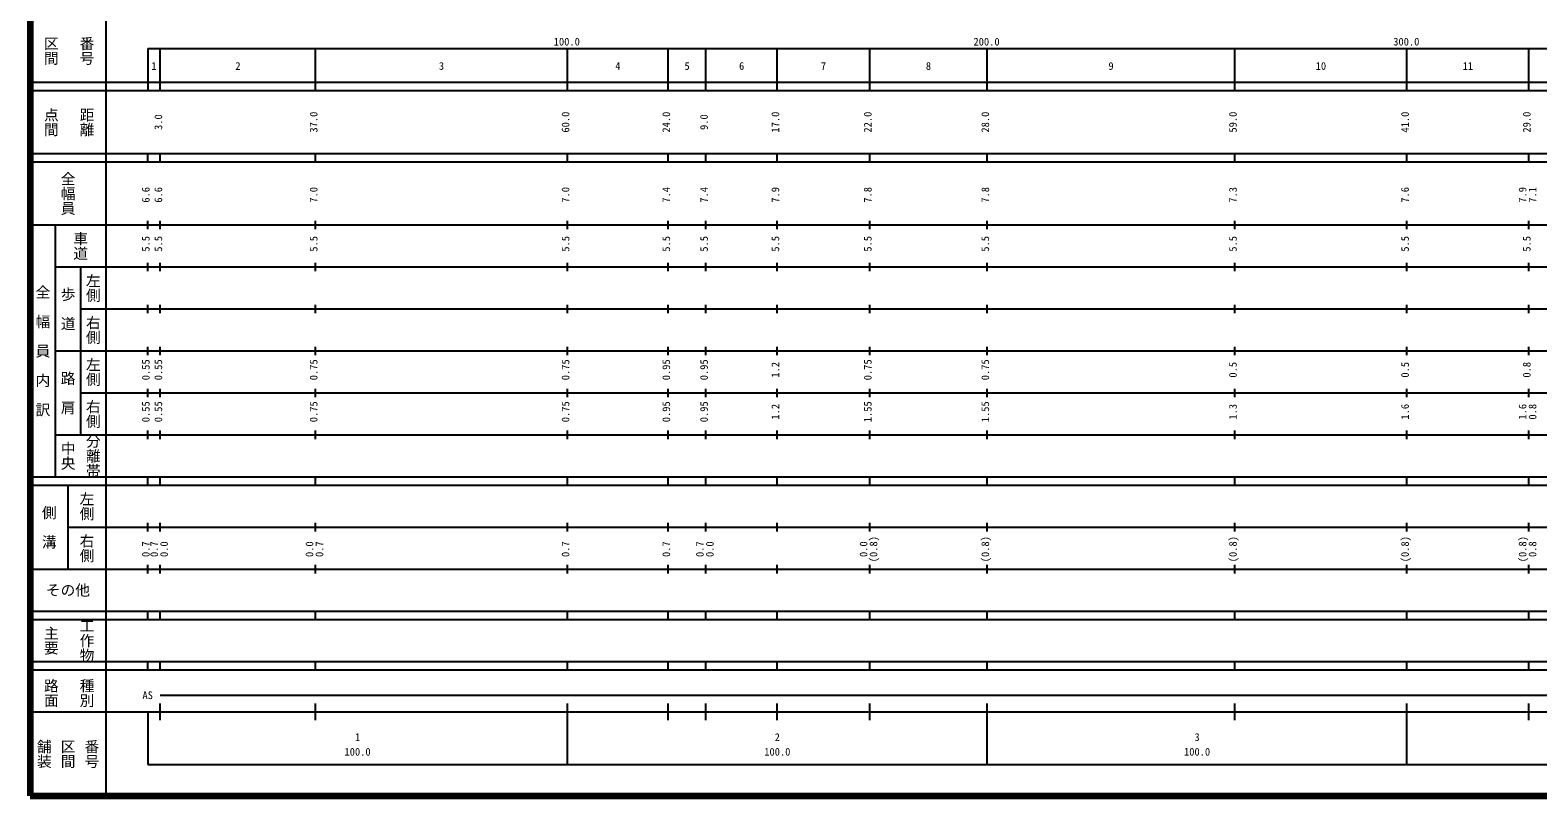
# Model space of a CAD drawing. Units: millimetres on the paper, enlarged 1000 times. Extents: x 40000 to 680000, y 20000 to 380000.
# Drawn here: x 40000 to 399182, y 20000 to 202409 of the extents above; entities that cross this region are included whole.
import ezdxf
from ezdxf.enums import TextEntityAlignment as Align

# ---------------------------------------------------------------- set-up
doc = ezdxf.new("R2010")
doc.units = ezdxf.units.MM
doc.header["$LTSCALE"] = 1000
doc.layers.add('M-TTL', color=2, linetype='Continuous', lineweight=140)
doc.layers.add('M-TTL-BAND', color=7, linetype='Continuous', lineweight=25)
doc.styles.add('@ＭＳ ゴシック', font='')
doc.styles.add('ＭＳ ゴシック', font='')
doc.styles.get('@ＭＳ ゴシック').set_extended_font_data('@MS Gothic')
doc.styles.get('ＭＳ ゴシック').set_extended_font_data('MS Gothic')

msp = doc.modelspace()

# ---------------------------------------------------------------- linework, layer by layer
at = {"layer": 'M-TTL'}
for p, q in [((40000, 380000), (40000, 20000)), ((40000, 20000), (680000, 20000))]:
    msp.add_line(p, q, dxfattribs=at)
at = {"layer": 'M-TTL-BAND'}
for p, q in [((58000, 370000), (58000, 20000)), ((68000, 198000), (579000, 198000)), ((68000, 198000), (68000, 188000)), ((71000, 188000), (71000, 198000)), ((108000, 188000), (108000, 198000)), ((168000, 188000), (168000, 198000)), ((192000, 188000), (192000, 198000)), ((201000, 188000), (201000, 198000)), ((218000, 188000), (218000, 198000)), ((240000, 188000), (240000, 198000)), ((268000, 188000), (268000, 198000)), ((327000, 188000), (327000, 198000)), ((368000, 188000), (368000, 198000)), ((397000, 188000), (397000, 198000)), ((40000, 190000), (579000, 190000)), ((40000, 188000), (579000, 188000)), ((40000, 173000), (579000, 173000)), ((68000, 171000), (68000, 173000)), ((71000, 171000), (71000, 173000)), ((108000, 171000), (108000, 173000)), ((168000, 171000), (168000, 173000)), ((192000, 171000), (192000, 173000)), ((201000, 171000), (201000, 173000)), ((218000, 171000), (218000, 173000)), ((240000, 171000), (240000, 173000)), ((268000, 171000), (268000, 173000)), ((327000, 171000), (327000, 173000)), ((368000, 171000), (368000, 173000)), ((397000, 171000), (397000, 173000)), ((40000, 171000), (579000, 171000)), ((40000, 156000), (579000, 156000)), ((46000, 96000), (46000, 156000)), ((68000, 155000), (68000, 157000)), ((71000, 155000), (71000, 157000)), ((108000, 155000), (108000, 157000)), ((168000, 155000), (168000, 157000)), ((192000, 155000), (192000, 157000)), ((201000, 155000), (201000, 157000)), ((218000, 155000), (218000, 157000)), ((240000, 155000), (240000, 157000)), ((268000, 155000), (268000, 157000)), ((327000, 155000), (327000, 157000)), ((368000, 155000), (368000, 157000)), ((397000, 155000), (397000, 157000)), ((46000, 146000), (579000, 146000)), ((52000, 146000), (52000, 106000)), ((68000, 145000), (68000, 147000)), ((71000, 145000), (71000, 147000)), ((108000, 145000), (108000, 147000)), ((168000, 145000), (168000, 147000)), ((192000, 145000), (192000, 147000)), ((201000, 145000), (201000, 147000)), ((218000, 145000), (218000, 147000)), ((240000, 145000), (240000, 147000)), ((268000, 145000), (268000, 147000)), ((327000, 145000), (327000, 147000)), ((368000, 145000), (368000, 147000)), ((397000, 145000), (397000, 147000)), ((68000, 135000), (68000, 137000)), ((71000, 135000), (71000, 137000)), ((108000, 135000), (108000, 137000)), ((168000, 135000), (168000, 137000)), ((192000, 135000), (192000, 137000)), ((201000, 135000), (201000, 137000)), ((218000, 135000), (218000, 137000)), ((240000, 135000), (240000, 137000)), ((268000, 135000), (268000, 137000)), ((327000, 135000), (327000, 137000)), ((368000, 135000), (368000, 137000)), ((397000, 135000), (397000, 137000)), ((52000, 136000), (579000, 136000)), ((46000, 126000), (579000, 126000)), ((68000, 125000), (68000, 127000)), ((71000, 125000), (71000, 127000)), ((108000, 125000), (108000, 127000)), ((168000, 125000), (168000, 127000)), ((192000, 125000), (192000, 127000)), ((201000, 125000), (201000, 127000)), ((218000, 125000), (218000, 127000)), ((240000, 125000), (240000, 127000)), ((268000, 125000), (268000, 127000)), ((327000, 125000), (327000, 127000)), ((368000, 125000), (368000, 127000)), ((397000, 125000), (397000, 127000)), ((52000, 116000), (579000, 116000)), ((68000, 115000), (68000, 117000)), ((71000, 115000), (71000, 117000)), ((108000, 115000), (108000, 117000)), ((168000, 115000), (168000, 117000)), ((192000, 115000), (192000, 117000)), ((201000, 115000), (201000, 117000)), ((218000, 115000), (218000, 117000)), ((240000, 115000), (240000, 117000)), ((268000, 115000), (268000, 117000)), ((327000, 115000), (327000, 117000)), ((368000, 115000), (368000, 117000)), ((397000, 115000), (397000, 117000)), ((46000, 106000), (579000, 106000)), ((68000, 105000), (68000, 107000)), ((71000, 105000), (71000, 107000)), ((108000, 105000), (108000, 107000)), ((168000, 105000), (168000, 107000)), ((192000, 105000), (192000, 107000)), ((201000, 105000), (201000, 107000)), ((218000, 105000), (218000, 107000)), ((240000, 105000), (240000, 107000)), ((268000, 105000), (268000, 107000)), ((327000, 105000), (327000, 107000)), ((368000, 105000), (368000, 107000)), ((397000, 105000), (397000, 107000)), ((40000, 96000), (579000, 96000)), ((40000, 94000), (579000, 94000)), ((49000, 94000), (49000, 74000)), ((68000, 94000), (68000, 96000)), ((71000, 94000), (71000, 96000)), ((108000, 94000), (108000, 96000)), ((168000, 94000), (168000, 96000)), ((192000, 94000), (192000, 96000)), ((201000, 94000), (201000, 96000)), ((218000, 94000), (218000, 96000)), ((240000, 94000), (240000, 96000)), ((268000, 94000), (268000, 96000)), ((327000, 94000), (327000, 96000)), ((368000, 94000), (368000, 96000)), ((397000, 94000), (397000, 96000)), ((49000, 84000), (579000, 84000)), ((68000, 83000), (68000, 85000)), ((71000, 83000), (71000, 85000)), ((108000, 83000), (108000, 85000)), ((168000, 83000), (168000, 85000)), ((192000, 83000), (192000, 85000)), ((201000, 83000), (201000, 85000)), ((218000, 83000), (218000, 85000)), ((240000, 83000), (240000, 85000)), ((268000, 83000), (268000, 85000)), ((327000, 83000), (327000, 85000)), ((368000, 83000), (368000, 85000)), ((397000, 83000), (397000, 85000)), ((40000, 74000), (579000, 74000)), ((68000, 73000), (68000, 75000)), ((71000, 73000), (71000, 75000)), ((108000, 73000), (108000, 75000)), ((168000, 73000), (168000, 75000)), ((192000, 73000), (192000, 75000)), ((201000, 73000), (201000, 75000)), ((218000, 73000), (218000, 75000)), ((240000, 73000), (240000, 75000)), ((268000, 73000), (268000, 75000)), ((327000, 73000), (327000, 75000)), ((368000, 73000), (368000, 75000)), ((397000, 73000), (397000, 75000)), ((40000, 64000), (579000, 64000)), ((40000, 62000), (579000, 62000)), ((68000, 62000), (68000, 64000)), ((71000, 62000), (71000, 64000)), ((108000, 62000), (108000, 64000)), ((168000, 62000), (168000, 64000)), ((192000, 62000), (192000, 64000)), ((201000, 62000), (201000, 64000)), ((218000, 62000), (218000, 64000)), ((240000, 62000), (240000, 64000)), ((268000, 62000), (268000, 64000)), ((327000, 62000), (327000, 64000)), ((368000, 62000), (368000, 64000)), ((397000, 62000), (397000, 64000)), ((40000, 52000), (579000, 52000)), ((68000, 50000), (68000, 52000)), ((71000, 50000), (71000, 52000)), ((108000, 50000), (108000, 52000)), ((168000, 50000), (168000, 52000)), ((192000, 50000), (192000, 52000)), ((201000, 50000), (201000, 52000)), ((218000, 50000), (218000, 52000)), ((240000, 50000), (240000, 52000)), ((268000, 50000), (268000, 52000)), ((327000, 50000), (327000, 52000)), ((368000, 50000), (368000, 52000)), ((397000, 50000), (397000, 52000)), ((40000, 50000), (579000, 50000)), ((71000, 44000), (565000, 44000)), ((40000, 40000), (579000, 40000)), ((68000, 40000), (68000, 27500)), ((71000, 38000), (71000, 42000)), ((108000, 38000), (108000, 42000)), ((168000, 27500), (168000, 42000)), ((192000, 38000), (192000, 42000)), ((201000, 38000), (201000, 42000)), ((218000, 38000), (218000, 42000)), ((240000, 38000), (240000, 42000)), ((268000, 27500), (268000, 42000)), ((327000, 38000), (327000, 42000)), ((368000, 27500), (368000, 42000)), ((397000, 38000), (397000, 42000)), ((68000, 27500), (579000, 27500))]:
    msp.add_line(p, q, dxfattribs=at)

# ---------------------------------------------------------------- texts
at = {"layer": 'M-TTL-BAND', "style": '@ＭＳ ゴシック'}
for s, p in [('区間', (45000, 197500)), ('番号', (53500, 197500)), ('点間', (45000, 180500)), ('距離', (53500, 180500)), ('全幅員', (49000, 163500)), ('車道', (52000, 151000)), ('左側', (55000, 141000)), ('全\u3000幅\u3000員\u3000内\u3000訳', (43000, 126000)), ('歩\u3000道', (49000, 136000)), ('右側', (55000, 131000)), ('左側', (55000, 121000)), ('路\u3000肩', (49000, 116000)), ('右側', (55000, 111000)), ('中央', (49000, 101000)), ('分離帯', (55000, 101000)), ('左側', (53500, 89000)), ('側\u3000溝', (44500, 84000)), ('右側', (53500, 79000)), ('工作物', (53500, 57000)), ('主要', (45000, 57000)), ('路面', (45000, 44500)), ('種別', (53500, 44500)), ('舗装', (43333, 30000)), ('区間', (49000, 30000)), ('番号', (54667, 30000))]:
    msp.add_text(s, height=2566, rotation=270, dxfattribs=at).set_placement(p, align=Align.MIDDLE_CENTER)
at = {"layer": 'M-TTL-BAND', "style": 'ＭＳ ゴシック'}
for s, p in [('100.0', (167844, 198195)), ('200.0', (267844, 198195)), ('300.0', (367844, 198195)), ('1', (69500, 192405)), ('2', (89500, 192405)), ('3', (138000, 192405)), ('4', (180000, 192405)), ('5', (196500, 192405)), ('6', (209500, 192405)), ('7', (229000, 192405)), ('8', (254000, 192405)), ('9', (297500, 192405)), ('10', (347500, 192405)), ('11', (382500, 192405)), ('AS', (68000, 42500)), ('1', (118000, 32523)), ('2', (218000, 32523)), ('3', (318000, 32523)), ('100.0', (118000, 29033)), ('100.0', (218000, 29033)), ('100.0', (318000, 29033))]:
    msp.add_text(s, height=1833, dxfattribs=at).set_placement(p, align=Align.BOTTOM_CENTER)
for s, p in [('3.0', (72000, 180500)), ('37.0', (109000, 180500)), ('60.0', (169000, 180500)), ('24.0', (193000, 180500)), ('9.0', (202000, 180500)), ('17.0', (219000, 180500)), ('22.0', (241000, 180500)), ('28.0', (269000, 180500)), ('59.0', (328000, 180500)), ('41.0', (369000, 180500)), ('29.0', (398000, 180500)), ('6.6', (69000, 163174)), ('6.6', (72000, 163174)), ('7.0', (109000, 163174)), ('7.0', (169000, 163174)), ('7.4', (193000, 163174)), ('7.4', (202000, 163174)), ('7.9', (219000, 163174)), ('7.8', (241000, 163174)), ('7.8', (269000, 163174)), ('7.3', (328000, 163174)), ('7.6', (369000, 163174)), ('7.9', (397000, 163174)), ('7.1', (399370, 163174)), ('5.5', (69000, 151500)), ('5.5', (72000, 151500)), ('5.5', (109000, 151500)), ('5.5', (169000, 151500)), ('5.5', (193000, 151500)), ('5.5', (202000, 151500)), ('5.5', (219000, 151500)), ('5.5', (241000, 151500)), ('5.5', (269000, 151500)), ('5.5', (328000, 151500)), ('5.5', (369000, 151500)), ('5.5', (398000, 151500)), ('0.55', (69000, 121500)), ('0.55', (72000, 121500)), ('0.75', (109000, 121500)), ('0.75', (169000, 121500)), ('0.95', (193000, 121500)), ('0.95', (202000, 121500)), ('1.2', (219000, 121500)), ('0.75', (241000, 121500)), ('0.75', (269000, 121500)), ('0.5', (328000, 121500)), ('0.5', (369000, 121500)), ('0.8', (398000, 121500)), ('0.55', (69000, 111500)), ('0.55', (72000, 111500)), ('0.75', (109000, 111500)), ('0.75', (169000, 111500)), ('0.95', (193000, 111500)), ('0.95', (202000, 111500)), ('1.2', (219000, 111500)), ('1.55', (241000, 111500)), ('1.55', (269000, 111500)), ('1.3', (328000, 111500)), ('1.6', (369000, 111500)), ('1.6', (397000, 111500)), ('0.8', (399370, 111500)), ('0.7', (69000, 78764)), ('0.7', (71000, 78764)), ('0.0', (73370, 78764)), ('0.0', (108000, 78764)), ('0.7', (110370, 78764)), ('0.7', (169000, 78764)), ('0.7', (193000, 78764)), ('0.7', (201000, 78764)), ('0.0', (203370, 78764)), ('0.0', (240000, 78764)), ('(0.8)', (242370, 78764)), ('(0.8)', (269000, 78764)), ('(0.8)', (328000, 78764)), ('(0.8)', (369000, 78764)), ('(0.8)', (397000, 78764)), ('0.8', (399370, 78764))]:
    msp.add_text(s, height=1833, rotation=90, dxfattribs=at).set_placement(p, align=Align.BOTTOM_CENTER)
msp.add_text('その他', height=2566, dxfattribs=at).set_placement((49000, 69000), align=Align.MIDDLE_CENTER)

doc.saveas('drawing.dxf')
